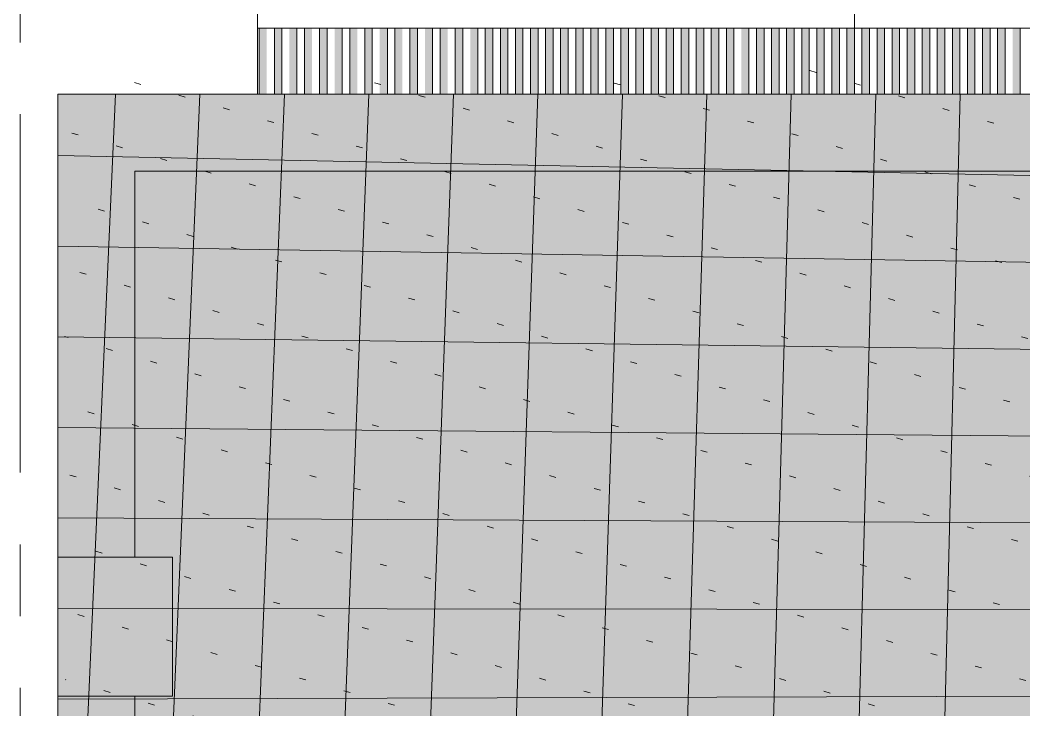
# Model space of a CAD drawing. Header units: millimetres. Extents: x 0 to 1313252738, y -131 to 560100888.
# Drawn here: x 1312570713 to 1312573378, y 560050500 to 560052333 of the extents above; entities that cross this region are included whole.
import ezdxf

# ---------------------------------------------------------------- set-up
doc = ezdxf.new("R2010")
doc.units = ezdxf.units.MM
doc.linetypes.add('CENTERX2', pattern=[101.60000000000001, 63.5, -12.7, 12.7, -12.7])
for name, color, linetype, lineweight in [('001通り芯', 6, 'CENTERX2', 0), ('003間仕切り', 7, 'Continuous', 13), ('005床材(石)', 7, 'Continuous', 0), ('グレーチング', 7, 'Continuous', 0), ('建具', 7, 'Continuous', 0), ('石ベンチ', 7, 'Continuous', 13), ('石風呂', 7, 'Continuous', 13)]:
    doc.layers.add(name, color=color, linetype=linetype, lineweight=lineweight)

msp = doc.modelspace()

# ---------------------------------------------------------------- hatches: boundary and pattern name
at = {"layer": '005床材(石)', "true_color": 0x4a4a4a, "transparency": 33554597}
h = msp.add_hatch(color=251, dxfattribs=at)
h.dxf.hatch_style = 1
h.paths.add_polyline_path([(1312570812.575057, 560052136.5683594), (1312570812.575057, 560049306.5683593), (1312576087.575057, 560049306.5683593), (1312576087.575057, 560052136.5683644), (1312571342.575057, 560052136.5683644)])
h.paths.add_polyline_path([(1312571017.575057, 560051931.5683594), (1312575882.575057, 560051931.5683594), (1312575882.575057, 560049511.5683593), (1312571017.575057, 560049511.5683593), (1312571017.575057, 560050536.5683593), (1312571117.575057, 560050536.5683593), (1312571117.575057, 560050906.5683594), (1312571017.575057, 560050906.5683594)], flags=16)
at = {"layer": '005床材(石)'}
h = msp.add_hatch(color=8, dxfattribs=at)
h.dxf.hatch_style = 1
h.paths.add_polyline_path([(1312570812.575057, 560052136.5683594), (1312571527.574984, 560052136.5683594), (1312571527.574984, 560052136.568334), (1312571527.574984, 560052136.568334), (1312571887.574988, 560052136.568336), (1312571887.574988, 560052136.5683348), (1312571887.574988, 560052136.5683348), (1312572187.574992, 560052136.5683365), (1312572187.574992, 560052136.5683364), (1312572187.574992, 560052136.5683364), (1312572467.574995, 560052136.568338), (1312572467.574995, 560052136.5683378), (1312572467.574995, 560052136.5683378), (1312572767.574999, 560052136.5683397), (1312572767.574999, 560052136.5683393), (1312572767.574999, 560052136.5683393), (1312573047.575002, 560052136.568341), (1312573047.575002, 560052136.5683408), (1312573047.575002, 560052136.5683408), (1312573327.575005, 560052136.5683423), (1312573327.575005, 560052136.5683421), (1312573327.575005, 560052136.5683421), (1312573627.575009, 560052136.5683441), (1312573627.575009, 560052136.5683436), (1312573627.575009, 560052136.5683436), (1312573907.575012, 560052136.5683455), (1312573907.575012, 560052136.5683452), (1312573907.575013, 560052136.5683452), (1312574047.575014, 560052136.5683461), (1312574047.575014, 560052136.5683459), (1312574047.575014, 560052136.5683459), (1312574207.575016, 560052136.5683469), (1312574207.575016, 560052136.5683467), (1312574207.575016, 560052136.5683467), (1312574347.575018, 560052136.5683477), (1312574347.575018, 560052136.5683473), (1312574347.575018, 560052136.5683473), (1312574487.575019, 560052136.5683483), (1312574487.575019, 560052136.5683482), (1312574487.57502, 560052136.5683482), (1312574627.575021, 560052136.5683491), (1312574627.575021, 560052136.5683489), (1312574627.575021, 560052136.5683489), (1312574767.575023, 560052136.5683498), (1312574767.575023, 560052136.5683496), (1312574767.575023, 560052136.5683496), (1312574927.575024, 560052136.5683508), (1312574927.575024, 560052136.5683504), (1312574927.575025, 560052136.5683504), (1312575067.575026, 560052136.5683515), (1312575067.575026, 560052136.5683511), (1312575067.575026, 560052136.5683511), (1312575207.575028, 560052136.5683521), (1312575207.575028, 560052136.5683519), (1312575207.575028, 560052136.5683519), (1312575347.575029, 560052136.5683532), (1312575347.575029, 560052136.5683526), (1312575347.57503, 560052136.5683526), (1312575487.575031, 560052136.5683539), (1312575487.575031, 560052136.5683532), (1312575487.575031, 560052136.5683532), (1312575647.575033, 560052136.5683548), (1312575647.575033, 560052136.5683541), (1312575647.575033, 560052136.5683541), (1312575787.575035, 560052136.5683557), (1312575787.575035, 560052136.5683547), (1312575787.575035, 560052136.5683547), (1312575927.575036, 560052136.568357), (1312575927.575036, 560052136.5683554), (1312575927.575037, 560052136.5683554), (1312575947.575037, 560052136.5683559), (1312575947.575037, 560052136.5683557), (1312575947.575037, 560052136.5683557), (1312576067.575038, 560052136.5683588), (1312576067.575038, 560052136.5683564), (1312576067.575038, 560052136.5683564), (1312576087.575038, 560052136.5683594), (1312576087.575038, 560052136.5683564), (1312576087.575057, 560049306.5683593), (1312570812.575057, 560049306.5683593)], flags=17)
h.paths.add_polyline_path([(1312570812.575057, 560052136.5683594), (1312571342.575057, 560052136.5683594), (1312571527.574984, 560052136.5683594), (1312571527.574984, 560052136.568334), (1312571527.574984, 560052136.568334), (1312571887.574988, 560052136.568336), (1312571887.574988, 560052136.5683348), (1312571887.574988, 560052136.5683348), (1312572187.574992, 560052136.5683365), (1312572187.574992, 560052136.5683364), (1312572187.574992, 560052136.5683364), (1312572467.574995, 560052136.568338), (1312572467.574995, 560052136.5683378), (1312572467.574995, 560052136.5683378), (1312572767.574999, 560052136.5683397), (1312572767.574999, 560052136.5683393), (1312572767.574999, 560052136.5683393), (1312573047.575002, 560052136.568341), (1312573047.575002, 560052136.5683408), (1312573047.575002, 560052136.5683408), (1312573327.575005, 560052136.5683423), (1312573327.575005, 560052136.5683421), (1312573327.575005, 560052136.5683421), (1312573627.575009, 560052136.5683441), (1312573627.575009, 560052136.5683436), (1312573627.575009, 560052136.5683436), (1312573907.575012, 560052136.5683455), (1312573907.575012, 560052136.5683452), (1312573907.575013, 560052136.5683452), (1312574047.575014, 560052136.5683461), (1312574047.575014, 560052136.5683459), (1312574047.575014, 560052136.5683459), (1312574207.575016, 560052136.5683469), (1312574207.575016, 560052136.5683467), (1312574207.575016, 560052136.5683467), (1312574347.575018, 560052136.5683477), (1312574347.575018, 560052136.5683473), (1312574347.575018, 560052136.5683473), (1312574487.575019, 560052136.5683483), (1312574487.575019, 560052136.5683482), (1312574487.57502, 560052136.5683482), (1312574627.575021, 560052136.5683491), (1312574627.575021, 560052136.5683489), (1312574627.575021, 560052136.5683489), (1312574767.575023, 560052136.5683498), (1312574767.575023, 560052136.5683496), (1312574767.575023, 560052136.5683496), (1312574927.575024, 560052136.5683508), (1312574927.575024, 560052136.5683504), (1312574927.575025, 560052136.5683504), (1312575067.575026, 560052136.5683515), (1312575067.575026, 560052136.5683511), (1312575067.575026, 560052136.5683511), (1312575207.575028, 560052136.5683521), (1312575207.575028, 560052136.5683519), (1312575207.575028, 560052136.5683519), (1312575347.575029, 560052136.5683532), (1312575347.575029, 560052136.5683526), (1312575347.57503, 560052136.5683526), (1312575487.575031, 560052136.5683539), (1312575487.575031, 560052136.5683532), (1312575487.575031, 560052136.5683532), (1312575647.575033, 560052136.5683548), (1312575647.575033, 560052136.5683541), (1312575647.575033, 560052136.5683541), (1312575787.575035, 560052136.5683557), (1312575787.575035, 560052136.5683547), (1312575787.575035, 560052136.5683547), (1312575927.575036, 560052136.568357), (1312575927.575036, 560052136.5683554), (1312575927.575037, 560052136.5683554), (1312575947.575037, 560052136.5683559), (1312575947.575037, 560052136.5683557), (1312575947.575037, 560052136.5683557), (1312576067.575038, 560052136.5683588), (1312576067.575038, 560052136.5683564), (1312576067.575038, 560052136.5683564), (1312576087.575038, 560052136.5683594), (1312576087.575038, 560052136.5683564), (1312576087.575057, 560049306.5683593), (1312570812.575057, 560049306.5683593)], flags=17)
h.paths.add_polyline_path([(1312571017.575057, 560051931.5683594), (1312575882.575057, 560051931.5683594), (1312575882.575057, 560049511.5683593), (1312571017.575057, 560049511.5683593), (1312571017.575057, 560050536.5683593), (1312571117.575057, 560050536.5683593), (1312571117.575057, 560050906.5683594), (1312571017.575057, 560050906.5683594)], flags=0)
at = {"layer": '005床材(石)', "true_color": 0x636466}
h = msp.add_hatch(dxfattribs=at)
h.set_pattern_fill('ACAD_ISO07W100', color=251, scale=35, angle=163.9999999999999)
h.set_pattern_definition([(163.9999999999999, (0, 0), (-48.23653726797494, -168.2207967892057), [17.5, -105])])
h.paths.add_polyline_path([(1312570812.575057, 560052136.5683594), (1312570812.575057, 560049306.5683593), (1312576087.575057, 560049306.5683593), (1312576087.575057, 560052136.5683644), (1312571342.575057, 560052136.5683644)])
at = {"layer": '005床材(石)', "true_color": 0x636466, "transparency": 33554511}
h = msp.add_hatch(color=251, dxfattribs=at)
h.dxf.hatch_style = 1
h.paths.add_polyline_path([(1312571017.575057, 560051931.5683594), (1312575882.575057, 560051931.5683594), (1312575882.575057, 560049511.5683593), (1312571017.575057, 560049511.5683593), (1312571017.575057, 560050536.5683593), (1312571117.575057, 560050536.5683593), (1312571117.575057, 560050906.5683594), (1312571017.575057, 560050906.5683594)])
at = {"layer": 'グレーチング', "true_color": 0x939598}
h = msp.add_hatch(color=252, dxfattribs=at)
h.dxf.hatch_style = 1
h.paths.add_polyline_path([(1312571347.574982, 560052311.5683591), (1312571367.574982, 560052311.5683591), (1312571367.574982, 560052136.5683594), (1312571347.574982, 560052136.5683594)])
h = msp.add_hatch(color=252, dxfattribs=at)
h.dxf.hatch_style = 1
h.paths.add_polyline_path([(1312571387.574982, 560052311.5683594), (1312571407.574982, 560052311.5683594), (1312571407.574983, 560052136.5683594), (1312571387.574982, 560052136.5683594)])
h = msp.add_hatch(color=252, dxfattribs=at)
h.dxf.hatch_style = 1
h.paths.add_polyline_path([(1312571427.574982, 560052311.5683594), (1312571447.574983, 560052311.5683594), (1312571447.574983, 560052136.5683594), (1312571427.574982, 560052136.5683594)])
h = msp.add_hatch(color=252, dxfattribs=at)
h.dxf.hatch_style = 1
h.paths.add_polyline_path([(1312571467.574983, 560052311.568334), (1312571487.574983, 560052311.568334), (1312571487.574983, 560052136.5683341), (1312571467.574983, 560052136.5683341)])
h = msp.add_hatch(color=252, dxfattribs=at)
h.dxf.hatch_style = 1
h.paths.add_polyline_path([(1312571507.574983, 560052311.5683341), (1312571527.574984, 560052311.5683341), (1312571527.574984, 560052136.5683341), (1312571507.574984, 560052136.5683341)])
h = msp.add_hatch(color=252, dxfattribs=at)
h.dxf.hatch_style = 1
h.paths.add_polyline_path([(1312571547.574984, 560052311.5683341), (1312571567.574984, 560052311.5683341), (1312571567.574984, 560052136.5683341), (1312571547.574984, 560052136.5683341)])
h = msp.add_hatch(color=252, dxfattribs=at)
h.dxf.hatch_style = 1
h.paths.add_polyline_path([(1312571587.574984, 560052311.5683345), (1312571607.574985, 560052311.5683345), (1312571607.574985, 560052136.5683347), (1312571587.574985, 560052136.5683347)])
h = msp.add_hatch(color=252, dxfattribs=at)
h.dxf.hatch_style = 1
h.paths.add_polyline_path([(1312571627.574985, 560052311.5683347), (1312571647.574985, 560052311.5683347), (1312571647.574986, 560052136.5683347), (1312571627.574985, 560052136.5683347)])
h = msp.add_hatch(color=252, dxfattribs=at)
h.dxf.hatch_style = 1
h.paths.add_polyline_path([(1312571667.574985, 560052311.5683347), (1312571687.574985, 560052311.5683347), (1312571687.574985, 560052136.5683347), (1312571667.574985, 560052136.5683347)])
h = msp.add_hatch(color=252, dxfattribs=at)
h.dxf.hatch_style = 1
h.paths.add_polyline_path([(1312571707.574986, 560052311.5683595), (1312571727.574986, 560052311.5683595), (1312571727.574986, 560052136.5683595), (1312571707.574986, 560052136.5683595)])
h = msp.add_hatch(color=252, dxfattribs=at)
h.dxf.hatch_style = 1
h.paths.add_polyline_path([(1312571747.574987, 560052311.5683595), (1312571767.574987, 560052311.5683595), (1312571767.574987, 560052136.5683595), (1312571747.574987, 560052136.5683595)])
h = msp.add_hatch(color=252, dxfattribs=at)
h.dxf.hatch_style = 1
h.paths.add_polyline_path([(1312571787.574987, 560052311.5683595), (1312571807.574987, 560052311.5683595), (1312571807.574987, 560052136.5683595), (1312571787.574987, 560052136.5683595)])
h = msp.add_hatch(color=252, dxfattribs=at)
h.dxf.hatch_style = 1
h.paths.add_polyline_path([(1312571827.574988, 560052311.5683348), (1312571847.574988, 560052311.5683348), (1312571847.574988, 560052136.5683348), (1312571827.574988, 560052136.5683348)])
h = msp.add_hatch(color=252, dxfattribs=at)
h.dxf.hatch_style = 1
h.paths.add_polyline_path([(1312571867.574988, 560052311.5683348), (1312571887.574988, 560052311.5683348), (1312571887.574988, 560052136.5683348), (1312571867.574988, 560052136.5683348)])
h = msp.add_hatch(color=252, dxfattribs=at)
h.dxf.hatch_style = 1
h.paths.add_polyline_path([(1312571907.574988, 560052311.5683348), (1312571927.574988, 560052311.5683348), (1312571927.574988, 560052136.5683348), (1312571907.574988, 560052136.5683348)])
h = msp.add_hatch(color=252, dxfattribs=at)
h.dxf.hatch_style = 1
h.paths.add_polyline_path([(1312571947.574989, 560052311.568338), (1312571967.574989, 560052311.568338), (1312571967.574989, 560052136.5683386), (1312571947.574989, 560052136.5683386)])
h = msp.add_hatch(color=252, dxfattribs=at)
h.dxf.hatch_style = 1
h.paths.add_polyline_path([(1312571987.574989, 560052311.568338), (1312572007.57499, 560052311.568338), (1312572007.57499, 560052136.5683386), (1312571987.57499, 560052136.5683386)])
h = msp.add_hatch(color=252, dxfattribs=at)
h.dxf.hatch_style = 1
h.paths.add_polyline_path([(1312572027.57499, 560052311.568338), (1312572047.57499, 560052311.568338), (1312572047.57499, 560052136.5683386), (1312572027.57499, 560052136.5683386)])
h = msp.add_hatch(color=252, dxfattribs=at)
h.dxf.hatch_style = 1
h.paths.add_polyline_path([(1312572067.57499, 560052311.568338), (1312572087.574991, 560052311.568338), (1312572087.574991, 560052136.5683386), (1312572067.574991, 560052136.5683386)])
h = msp.add_hatch(color=252, dxfattribs=at)
h.dxf.hatch_style = 1
h.paths.add_polyline_path([(1312572107.574991, 560052311.568338), (1312572127.574991, 560052311.568338), (1312572127.574991, 560052136.5683386), (1312572107.574991, 560052136.5683386)])
h = msp.add_hatch(color=252, dxfattribs=at)
h.dxf.hatch_style = 1
h.paths.add_polyline_path([(1312572147.574991, 560052311.5683382), (1312572167.574991, 560052311.5683382), (1312572167.574991, 560052136.5683386), (1312572147.574992, 560052136.5683386)])
h = msp.add_hatch(color=252, dxfattribs=at)
h.dxf.hatch_style = 1
h.paths.add_polyline_path([(1312572187.574992, 560052311.5683382), (1312572207.574992, 560052311.5683382), (1312572207.574992, 560052136.5683386), (1312572187.574992, 560052136.5683386)])
h = msp.add_hatch(color=252, dxfattribs=at)
h.dxf.hatch_style = 1
h.paths.add_polyline_path([(1312572227.574992, 560052311.5683382), (1312572247.574993, 560052311.5683382), (1312572247.574993, 560052136.5683386), (1312572227.574993, 560052136.5683386)])
h = msp.add_hatch(color=252, dxfattribs=at)
h.dxf.hatch_style = 1
h.paths.add_polyline_path([(1312572267.574993, 560052311.5683382), (1312572287.574993, 560052311.5683383), (1312572287.574993, 560052136.5683386), (1312572267.574993, 560052136.5683386)])
h = msp.add_hatch(color=252, dxfattribs=at)
h.dxf.hatch_style = 1
h.paths.add_polyline_path([(1312572307.574993, 560052311.5683383), (1312572327.574993, 560052311.5683383), (1312572327.574994, 560052136.5683386), (1312572307.574993, 560052136.5683386)])
h = msp.add_hatch(color=252, dxfattribs=at)
h.dxf.hatch_style = 1
h.paths.add_polyline_path([(1312572347.574994, 560052311.5683383), (1312572367.574994, 560052311.5683383), (1312572367.574994, 560052136.5683386), (1312572347.574994, 560052136.5683386)])
h = msp.add_hatch(color=252, dxfattribs=at)
h.dxf.hatch_style = 1
h.paths.add_polyline_path([(1312572387.574994, 560052311.5683383), (1312572407.574994, 560052311.5683383), (1312572407.574994, 560052136.5683386), (1312572387.574994, 560052136.5683386)])
h = msp.add_hatch(color=252, dxfattribs=at)
h.dxf.hatch_style = 1
h.paths.add_polyline_path([(1312572427.574995, 560052311.5683385), (1312572447.574995, 560052311.5683385), (1312572447.574995, 560052136.5683386), (1312572427.574995, 560052136.5683386)])
h = msp.add_hatch(color=252, dxfattribs=at)
h.dxf.hatch_style = 1
h.paths.add_polyline_path([(1312572467.574995, 560052311.5683385), (1312572487.574996, 560052311.5683385), (1312572487.574996, 560052136.5683386), (1312572467.574995, 560052136.5683386)])
h = msp.add_hatch(color=252, dxfattribs=at)
h.dxf.hatch_style = 1
h.paths.add_polyline_path([(1312572507.574996, 560052311.5683385), (1312572527.574996, 560052311.5683385), (1312572527.574996, 560052136.5683386), (1312572507.574996, 560052136.5683386)])
h = msp.add_hatch(color=252, dxfattribs=at)
h.dxf.hatch_style = 1
h.paths.add_polyline_path([(1312572547.574996, 560052311.5683385), (1312572567.574996, 560052311.5683385), (1312572567.574996, 560052136.5683386), (1312572547.574996, 560052136.5683386)])
h = msp.add_hatch(color=252, dxfattribs=at)
h.dxf.hatch_style = 1
h.paths.add_polyline_path([(1312572587.574997, 560052311.5683386), (1312572607.574997, 560052311.5683386), (1312572607.574997, 560052136.5683386), (1312572587.574997, 560052136.5683386)])
h = msp.add_hatch(color=252, dxfattribs=at)
h.dxf.hatch_style = 1
h.paths.add_polyline_path([(1312572627.574997, 560052311.5683386), (1312572647.574997, 560052311.5683386), (1312572647.574997, 560052136.5683386), (1312572627.574997, 560052136.5683386)])
h = msp.add_hatch(color=252, dxfattribs=at)
h.dxf.hatch_style = 1
h.paths.add_polyline_path([(1312573347.575006, 560052311.5683423), (1312573367.575005, 560052311.5683423), (1312573367.575005, 560052136.5683423), (1312573347.575006, 560052136.5683423)])
h.paths.add_polyline_path([(1312573307.575005, 560052311.5683423), (1312573327.575005, 560052311.5683423), (1312573327.575005, 560052136.5683423), (1312573307.575005, 560052136.5683423)])
h.paths.add_polyline_path([(1312573267.575005, 560052311.5683421), (1312573287.575005, 560052311.5683421), (1312573287.575005, 560052136.5683423), (1312573267.575005, 560052136.5683423)])
h.paths.add_polyline_path([(1312573227.575004, 560052311.5683421), (1312573247.575004, 560052311.5683421), (1312573247.575004, 560052136.5683423), (1312573227.575004, 560052136.5683423)])
h.paths.add_polyline_path([(1312573187.575004, 560052311.5683421), (1312573207.575004, 560052311.5683421), (1312573207.575004, 560052136.5683423), (1312573187.575004, 560052136.5683423)])
h.paths.add_polyline_path([(1312573147.575003, 560052311.5683421), (1312573167.575004, 560052311.5683421), (1312573167.575004, 560052136.5683423), (1312573147.575003, 560052136.5683423)])
h.paths.add_polyline_path([(1312573107.575003, 560052311.568342), (1312573127.575003, 560052311.568342), (1312573127.575003, 560052136.5683423), (1312573107.575003, 560052136.5683423)])
h.paths.add_polyline_path([(1312573067.575002, 560052311.568342), (1312573087.575003, 560052311.568342), (1312573087.575003, 560052136.5683423), (1312573067.575003, 560052136.5683423)])
h.paths.add_polyline_path([(1312573027.575002, 560052311.568342), (1312573047.575002, 560052311.568342), (1312573047.575002, 560052136.5683423), (1312573027.575002, 560052136.5683423)])
h.paths.add_polyline_path([(1312572987.575001, 560052311.568342), (1312573007.575001, 560052311.568342), (1312573007.575001, 560052136.5683423), (1312572987.575002, 560052136.5683423)])
h.paths.add_polyline_path([(1312572947.575001, 560052311.568342), (1312572967.575001, 560052311.568342), (1312572967.575001, 560052136.5683423), (1312572947.575001, 560052136.5683423)])
h.paths.add_polyline_path([(1312572907.575, 560052311.568342), (1312572927.575001, 560052311.568342), (1312572927.575001, 560052136.5683423), (1312572907.575001, 560052136.5683423)])
h.paths.add_polyline_path([(1312572867.575, 560052311.568342), (1312572887.575, 560052311.568342), (1312572887.575, 560052136.5683423), (1312572867.575, 560052136.5683423)])
h.paths.add_polyline_path([(1312572827.574999, 560052311.5683419), (1312572847.575, 560052311.5683419), (1312572847.575, 560052136.5683423), (1312572827.575, 560052136.5683423)])
h.paths.add_polyline_path([(1312572787.574999, 560052311.5683419), (1312572807.574999, 560052311.5683419), (1312572807.574999, 560052136.5683423), (1312572787.574999, 560052136.5683423)])
h.paths.add_polyline_path([(1312572747.574998, 560052311.5683419), (1312572767.574999, 560052311.5683419), (1312572767.574999, 560052136.5683423), (1312572747.574999, 560052136.5683423)])
h.paths.add_polyline_path([(1312572707.574998, 560052311.5683419), (1312572727.574998, 560052311.5683419), (1312572727.574998, 560052136.5683423), (1312572707.574998, 560052136.5683423)])
h.paths.add_polyline_path([(1312572667.574998, 560052311.5683417), (1312572687.574998, 560052311.5683417), (1312572687.574998, 560052136.5683423), (1312572667.574998, 560052136.5683423)])
at = {"layer": '石ベンチ', "true_color": 0x636466}
h = msp.add_hatch(dxfattribs=at)
h.set_pattern_fill('ANSI37', color=251, scale=72, angle=135)
h.set_pattern_definition([(180, (0, 0), (-1.42e-14, -228.6), []), (270, (0, 0), (228.6, -4.26e-14), [])])
h.paths.add_polyline_path([(1312570812.575057, 560052136.5683594), (1312570812.575057, 560049306.5683593), (1312576087.575057, 560049306.5683593), (1312576087.575057, 560052136.5683594)])
at = {"layer": '石風呂', "true_color": 0xffffff, "transparency": 33554687}
h = msp.add_hatch(dxfattribs=at)
h.set_pattern_fill('NET', scale=77, angle=90)
h.set_pattern_definition([(90, (0, 0), (-244.475, 1.5e-14), []), (180, (0, 0), (-2.99e-14, -244.475), [])])
h.paths.add_polyline_path([(1312577707.575058, 560052136.5683644), (1312577687.575057, 560052136.5683644), (1312577687.575057, 560052311.5683644), (1312577667.575057, 560052311.5683644), (1312577667.575057, 560052136.5683644), (1312577647.575057, 560052136.5683644), (1312577647.575057, 560052311.5683644), (1312577627.575057, 560052311.5683644), (1312577627.575057, 560052136.5683644), (1312577627.575057, 560052136.5683644), (1312577627.575057, 560052311.5683644), (1312577607.575056, 560052311.5683644), (1312577607.575057, 560052136.5683644), (1312577607.575056, 560052136.5683641), (1312577607.575056, 560052311.5683644), (1312577547.575056, 560052311.5683644), (1312577547.575056, 560052136.5683639), (1312577547.575056, 560052136.5683637), (1312577547.575056, 560052311.5683644), (1312577527.575055, 560052311.5683644), (1312577527.575055, 560052136.5683637), (1312577527.575056, 560052136.5683637), (1312577527.575055, 560052311.5683644), (1312577507.575055, 560052311.5683644), (1312577507.575056, 560052136.5683637), (1312577507.575055, 560052136.5683637), (1312577507.575055, 560052311.5683644), (1312577487.575055, 560052311.5683644), (1312577487.575055, 560052136.5683637), (1312577487.575055, 560052136.5683634), (1312577487.575055, 560052311.5683644), (1312577467.575055, 560052311.5683644), (1312577467.575055, 560052136.5683634), (1312577467.575055, 560052136.5683634), (1312577467.575055, 560052311.5683644), (1312577447.575054, 560052311.5683644), (1312577447.575055, 560052136.5683634), (1312577447.575054, 560052136.5683633), (1312577447.575054, 560052311.5683644), (1312577427.575054, 560052311.5683644), (1312577427.575055, 560052136.5683633), (1312577427.575054, 560052136.5683632), (1312577427.575054, 560052311.5683644), (1312577407.575054, 560052311.5683644), (1312577407.575054, 560052136.5683632), (1312577407.575054, 560052136.568363), (1312577407.575054, 560052311.5683644), (1312577387.575054, 560052311.5683644), (1312577387.575054, 560052136.568363), (1312577387.575054, 560052136.568363), (1312577387.575054, 560052311.5683644), (1312577367.575054, 560052311.5683644), (1312577367.575054, 560052136.5683628), (1312577367.575054, 560052136.5683628), (1312577367.575054, 560052311.5683644), (1312577347.575053, 560052311.5683644), (1312577347.575053, 560052136.5683628), (1312577347.575053, 560052136.5683628), (1312577347.575053, 560052311.5683644), (1312577327.575053, 560052311.5683644), (1312577327.575053, 560052136.5683628), (1312577327.575053, 560052136.5683627), (1312577327.575053, 560052311.5683644), (1312577307.575053, 560052311.5683641), (1312577307.575053, 560052136.5683627), (1312577307.575053, 560052136.5683626), (1312577307.575053, 560052311.5683641), (1312577287.575052, 560052311.5683641), (1312577287.575053, 560052136.5683626), (1312577287.575052, 560052136.5683625), (1312577287.575052, 560052311.5683641), (1312577267.575052, 560052311.5683641), (1312577267.575053, 560052136.5683625), (1312577267.575052, 560052136.5683624), (1312577267.575052, 560052311.5683641), (1312577247.575052, 560052311.5683641), (1312577247.575052, 560052136.5683624), (1312577247.575052, 560052136.5683624), (1312577247.575052, 560052311.5683641), (1312577227.575052, 560052311.5683641), (1312577227.575052, 560052136.5683622), (1312577227.575052, 560052136.5683622), (1312577227.575052, 560052311.5683641), (1312577207.575052, 560052311.5683641), (1312577207.575052, 560052136.5683622), (1312577207.575052, 560052136.5683621), (1312577207.575052, 560052311.5683641), (1312577187.575051, 560052311.5683641), (1312577187.575052, 560052136.5683621), (1312577187.575051, 560052136.5683619), (1312577187.575051, 560052311.5683641), (1312577167.575051, 560052311.568364), (1312577167.575051, 560052136.5683619), (1312577167.575051, 560052136.5683619), (1312577167.575051, 560052311.568364), (1312577147.575051, 560052311.568364), (1312577147.575051, 560052136.5683619), (1312577147.575051, 560052136.5683618), (1312577147.575051, 560052311.568364), (1312577127.575051, 560052311.568364), (1312577127.575051, 560052136.5683618), (1312577127.575051, 560052136.5683616), (1312577127.575051, 560052311.568364), (1312577107.57505, 560052311.568364), (1312577107.57505, 560052136.5683616), (1312577107.575051, 560052136.5683616), (1312577107.57505, 560052311.568364), (1312577087.57505, 560052311.568364), (1312577087.57505, 560052136.5683615), (1312577087.57505, 560052136.5683615), (1312577087.57505, 560052311.568364), (1312577067.57505, 560052311.568364), (1312577067.57505, 560052136.5683615), (1312577067.57505, 560052136.5683613), (1312577067.57505, 560052311.568364), (1312577047.57505, 560052311.568364), (1312577047.57505, 560052136.5683613), (1312577047.57505, 560052136.5683613), (1312577047.57505, 560052311.568364), (1312577027.57505, 560052311.568364), (1312577027.57505, 560052136.5683613), (1312577027.57505, 560052136.5683612), (1312577027.57505, 560052311.568364), (1312577007.575049, 560052311.5683639), (1312577007.57505, 560052136.5683612), (1312577007.575049, 560052136.568361), (1312577007.575049, 560052311.5683639), (1312576987.575049, 560052311.5683639), (1312576987.575049, 560052136.568361), (1312576987.575049, 560052136.5683608), (1312576987.575049, 560052311.5683639), (1312576927.575048, 560052311.5683639), (1312576927.575048, 560052136.5683607), (1312576927.575048, 560052136.5683607), (1312576927.575048, 560052311.5683639), (1312576907.575048, 560052311.5683639), (1312576907.575048, 560052136.5683607), (1312576907.575048, 560052136.5683606), (1312576907.575048, 560052311.5683639), (1312576887.575048, 560052311.5683639), (1312576887.575048, 560052136.5683606), (1312576887.575048, 560052136.5683603), (1312576887.575048, 560052311.5683639), (1312576867.575047, 560052311.5683637), (1312576867.575048, 560052136.5683603), (1312576867.575047, 560052136.5683603), (1312576867.575047, 560052311.5683637), (1312576847.575047, 560052311.5683637), (1312576847.575048, 560052136.5683603), (1312576847.575047, 560052136.5683602), (1312576847.575047, 560052311.5683637), (1312576827.575047, 560052311.5683637), (1312576827.575047, 560052136.5683602), (1312576827.575047, 560052136.5683602), (1312576827.575047, 560052311.5683637), (1312576807.575047, 560052311.5683637), (1312576807.575047, 560052136.5683602), (1312576807.575047, 560052136.5683602), (1312576807.575047, 560052311.5683637), (1312576787.575047, 560052311.5683637), (1312576787.575047, 560052136.5683599), (1312576787.575047, 560052136.5683599), (1312576787.575047, 560052311.5683637), (1312576767.575046, 560052311.5683637), (1312576767.575047, 560052136.5683599), (1312576767.575046, 560052136.5683597), (1312576767.575046, 560052311.5683637), (1312576747.575046, 560052311.5683637), (1312576747.575046, 560052136.5683597), (1312576747.575046, 560052136.5683596), (1312576747.575046, 560052311.5683637), (1312576727.575046, 560052311.5683637), (1312576727.575046, 560052136.5683596), (1312576727.575046, 560052136.5683595), (1312576727.575046, 560052311.5683637), (1312576707.575046, 560052311.5683637), (1312576707.575046, 560052136.5683595), (1312576707.575046, 560052136.5683595), (1312576707.575046, 560052311.5683637), (1312576687.575045, 560052311.5683637), (1312576687.575046, 560052136.5683595), (1312576687.575045, 560052136.5683594), (1312576687.575045, 560052311.5683637), (1312576667.575045, 560052311.5683637), (1312576667.575045, 560052136.5683594), (1312576667.575046, 560052136.5683594), (1312576667.575045, 560052311.5683637), (1312576647.575045, 560052311.5683637), (1312576647.575045, 560052136.5683591), (1312576647.575045, 560052136.5683591), (1312576647.575045, 560052311.5683637), (1312576627.575045, 560052311.5683637), (1312576627.575045, 560052136.5683591), (1312576627.575045, 560052136.5683591), (1312576627.575045, 560052311.5683637), (1312576607.575044, 560052311.5683637), (1312576607.575045, 560052136.5683591), (1312576607.575044, 560052136.568359), (1312576607.575044, 560052311.5683637), (1312576587.575044, 560052311.5683637), (1312576587.575044, 560052136.568359), (1312576587.575044, 560052136.5683588), (1312576587.575044, 560052311.5683637), (1312576567.575044, 560052311.5683634), (1312576567.575044, 560052136.5683588), (1312576567.575044, 560052136.5683587), (1312576567.575044, 560052311.5683634), (1312576547.575044, 560052311.5683634), (1312576547.575044, 560052136.5683587), (1312576547.575044, 560052136.5683587), (1312576547.575044, 560052311.5683634), (1312576527.575044, 560052311.5683634), (1312576527.575044, 560052136.5683587), (1312576527.575044, 560052136.5683587), (1312576527.575044, 560052311.5683634), (1312576507.575043, 560052311.5683634), (1312576507.575043, 560052136.5683585), (1312576507.575043, 560052136.5683585), (1312576507.575043, 560052311.5683634), (1312576487.575043, 560052311.5683634), (1312576487.575043, 560052136.5683585), (1312576487.575043, 560052136.5683584), (1312576487.575043, 560052311.5683634), (1312576467.575043, 560052311.5683634), (1312576467.575043, 560052136.5683584), (1312576467.575043, 560052136.5683583), (1312576467.575043, 560052311.5683634), (1312576447.575042, 560052311.5683634), (1312576447.575043, 560052136.5683583), (1312576447.575042, 560052136.5683581), (1312576447.575042, 560052311.5683634), (1312576427.575042, 560052311.5683634), (1312576427.575043, 560052136.5683581), (1312576427.575042, 560052136.5683581), (1312576427.575042, 560052311.5683634), (1312576407.575042, 560052311.5683634), (1312576407.575042, 560052136.5683581), (1312576407.575042, 560052136.568358), (1312576407.575042, 560052311.5683634), (1312576387.575042, 560052311.5683634), (1312576387.575042, 560052136.568358), (1312576387.575042, 560052136.568358), (1312576387.575042, 560052311.5683634), (1312576367.575042, 560052311.5683634), (1312576367.575042, 560052136.5683578), (1312576367.575042, 560052136.5683578), (1312576367.575042, 560052311.5683634), (1312576347.575041, 560052311.5683634), (1312576347.575042, 560052136.5683578), (1312576347.575041, 560052136.5683577), (1312576347.575041, 560052311.5683634), (1312576327.575041, 560052311.5683634), (1312576327.575041, 560052136.5683577), (1312576327.575041, 560052136.5683576), (1312576327.575041, 560052311.5683634), (1312576307.575041, 560052311.5683634), (1312576307.575041, 560052136.5683576), (1312576307.575041, 560052136.5683575), (1312576307.575041, 560052311.5683634), (1312576287.575041, 560052311.5683634), (1312576287.575041, 560052136.5683575), (1312576287.575041, 560052136.5683573), (1312576287.575041, 560052311.5683634), (1312576267.57504, 560052311.5683633), (1312576267.575041, 560052136.5683573), (1312576267.57504, 560052136.5683572), (1312576267.57504, 560052311.5683633), (1312576207.57504, 560052311.5683633), (1312576207.57504, 560052136.568357), (1312576207.57504, 560052136.568357), (1312576207.57504, 560052311.5683633), (1312576187.57504, 560052311.5683633), (1312576187.57504, 560052136.568357), (1312576187.57504, 560052136.5683569), (1312576187.57504, 560052311.5683633), (1312576167.575039, 560052311.5683633), (1312576167.57504, 560052136.5683569), (1312576167.575039, 560052136.5683566), (1312576167.575039, 560052311.5683633), (1312576147.575039, 560052311.5683633), (1312576147.575039, 560052136.5683566), (1312576147.575039, 560052136.5683566), (1312576147.575039, 560052311.5683633), (1312576127.575039, 560052311.5683632), (1312576127.575039, 560052136.5683566), (1312576127.575039, 560052136.5683564), (1312576127.575039, 560052311.5683632), (1312576107.575038, 560052311.5683632), (1312576107.575039, 560052136.5683564), (1312576107.575038, 560052136.5683564), (1312576107.575038, 560052311.5683632), (1312576087.575038, 560052311.5683632), (1312576087.575038, 560052136.5683594), (1312576087.575057, 560052136.5683594), (1312576087.575057, 560049306.5683593), (1312570812.575057, 560049306.5683593), (1312570812.575057, 560046938.0683593), (1312571012.575057, 560046938.0683593), (1312571867.575057, 560046938.0683593), (1312571867.575057, 560046966.318717, -10.94310098252757), (1312572157.575057, 560046966.3187168), (1312572157.575057, 560046938.0683593), (1312573012.575057, 560046938.0683593), (1312573012.575057, 560046838.0683594), (1312573012.575057, 560046738.0683594), (1312575457.575057, 560046738.0683594), (1312575457.575057, 560046968.0683594), (1312575722.575057, 560046968.0683594), (1312575722.575057, 560046943.0683594), (1312575487.575057, 560046943.0683594), (1312575487.575057, 560046738.0683594), (1312576537.575057, 560046738.0683594), (1312576537.575057, 560046943.0683594), (1312576297.575057, 560046943.0683594), (1312576297.575057, 560046968.0683594), (1312576807.575057, 560046968.0683594), (1312576807.575057, 560046943.0683594), (1312576567.575057, 560046943.0683594), (1312576567.575057, 560046738.0683594), (1312577662.575057, 560046738.0683594), (1312577662.575057, 560046943.0683594), (1312577382.575057, 560046943.0683594), (1312577382.575057, 560046968.0683594), (1312577707.575057, 560046968.0683594)])
h.paths.add_polyline_path([(1312575457.575057, 560046738.0683594), (1312573012.575057, 560046738.0683594), (1312573012.575057, 560046638.0683593), (1312573032.575057, 560046638.0683593), (1312573032.575057, 560046618.0683594), (1312573032.459116, 560046033.2785404), (1312573032.451178, 560046013.2606983), (1312574002.575057, 560046013.0683593), (1312574002.575057, 560044153.0683593), (1312575457.575057, 560044153.0683593), (1312575457.575057, 560045878.0683593)])
h.paths.add_polyline_path([(1312576537.575057, 560046738.0683594), (1312575487.575057, 560046738.0683594), (1312575487.575057, 560045878.0683593), (1312576537.575057, 560045878.0683593)])
h.paths.add_polyline_path([(1312577662.575057, 560046738.0683594), (1312576567.575057, 560046738.0683594), (1312576567.575057, 560045878.0683593), (1312577662.575057, 560045878.0683593)])

# ---------------------------------------------------------------- linework, layer by layer
at = {"layer": '001通り芯', "ltscale": 15}
msp.add_line((1312570712.575057, 560064275.2649243), (1312570712.575057, 560027783.5094905), dxfattribs=at)
at = {"layer": '003間仕切り'}
for p, q in [((1312571342.575057, 560052526.5683593), (1312571342.575057, 560052311.5683594)), ((1312571342.575057, 560052311.5683594), (1312571342.575057, 560052136.5683594)), ((1312571342.575057, 560052136.5683594), (1312570812.575057, 560052136.5683594)), ((1312570812.575057, 560052136.5683594), (1312570812.575057, 560044153.0683593)), ((1312570812.575057, 560052136.5683594), (1312570812.575057, 560046911.5683593)), ((1312571017.575057, 560051931.5683594), (1312571017.575057, 560050906.5683594)), ((1312571017.575057, 560050536.5683593), (1312571017.575057, 560049511.5683593))]:
    msp.add_line(p, q, dxfattribs=at)
at = {"layer": '005床材(石)'}
msp.add_lwpolyline([(1312576087.575057, 560052136.5683594), (1312570812.575057, 560052136.5683594), (1312570812.575057, 560049306.5683593), (1312576087.575057, 560049306.5683593)], close=True, dxfattribs=at)
msp.add_lwpolyline([(1312576087.575057, 560052136.5683594), (1312570812.575057, 560052136.5683594), (1312570812.575057, 560049306.5683593), (1312576087.575057, 560049306.5683593)], close=True, dxfattribs=at)
msp.add_lwpolyline([(1312571017.575057, 560050536.5683593), (1312571017.575057, 560049511.5683593), (1312575882.575057, 560049511.5683593), (1312575882.575057, 560051931.5683594), (1312571017.575057, 560051931.5683594), (1312571017.575057, 560050906.5683594)], dxfattribs=at)
at = {"layer": 'グレーチング'}
for p, q in [((1312571342.575057, 560052311.5683594), (1312577687.575057, 560052311.5683644)), ((1312571347.574982, 560052136.568359), (1312571347.574982, 560052311.5683588)), ((1312571347.574982, 560052311.5683588), (1312571347.574982, 560052136.5683588)), ((1312571387.574982, 560052136.5683591), (1312571387.574982, 560052311.5683591)), ((1312571387.574982, 560052311.5683591), (1312571387.574982, 560052136.5683591)), ((1312571407.574983, 560052136.5683594), (1312571407.574982, 560052311.5683591)), ((1312571407.574982, 560052311.5683591), (1312571407.574982, 560052136.5683591)), ((1312571407.574983, 560052136.5683591), (1312571407.574982, 560052311.5683591)), ((1312571447.574983, 560052136.5683595), (1312571447.574983, 560052311.5683594)), ((1312571467.574983, 560052136.5683337), (1312571467.574983, 560052311.5683336)), ((1312571467.574983, 560052311.5683336), (1312571467.574983, 560052136.5683336)), ((1312571507.574984, 560052136.568334), (1312571507.574983, 560052311.5683337)), ((1312571507.574983, 560052311.5683337), (1312571507.574983, 560052136.5683337)), ((1312571527.574984, 560052136.5683341), (1312571527.574984, 560052311.568334)), ((1312571527.574984, 560052311.568334), (1312571527.574984, 560052136.568334)), ((1312571527.574984, 560052136.568334), (1312571527.574984, 560052311.5683337)), ((1312571567.574984, 560052136.5683341), (1312571567.574984, 560052311.5683341)), ((1312571587.574985, 560052136.5683342), (1312571587.574984, 560052311.5683341)), ((1312571587.574984, 560052311.5683341), (1312571587.574984, 560052136.5683341)), ((1312571627.574985, 560052136.5683347), (1312571627.574985, 560052311.5683343)), ((1312571627.574985, 560052311.5683343), (1312571627.574985, 560052136.5683343)), ((1312571647.574986, 560052136.5683347), (1312571647.574985, 560052311.5683345)), ((1312571647.574985, 560052311.5683345), (1312571647.574985, 560052136.5683347)), ((1312571647.574986, 560052136.5683347), (1312571647.574985, 560052311.5683343)), ((1312571687.574986, 560052136.5683348), (1312571687.574985, 560052311.5683347)), ((1312571707.574986, 560052136.5683591), (1312571707.574986, 560052311.5683591)), ((1312571707.574986, 560052311.5683591), (1312571707.574986, 560052136.5683591)), ((1312571747.574987, 560052136.5683595), (1312571747.574987, 560052311.5683594)), ((1312571747.574987, 560052311.5683594), (1312571747.574987, 560052136.5683594)), ((1312571767.574987, 560052136.5683595), (1312571767.574987, 560052311.5683595)), ((1312571767.574987, 560052311.5683595), (1312571767.574987, 560052136.5683595)), ((1312571767.574987, 560052136.5683595), (1312571767.574987, 560052311.5683594)), ((1312571807.574987, 560052136.5683596), (1312571807.574987, 560052311.5683595)), ((1312571827.574988, 560052136.5683347), (1312571827.574988, 560052311.5683343)), ((1312571827.574988, 560052311.5683343), (1312571827.574988, 560052136.5683343)), ((1312571867.574988, 560052136.5683348), (1312571867.574988, 560052311.5683347)), ((1312571867.574988, 560052311.5683347), (1312571867.574988, 560052136.5683347)), ((1312571887.574988, 560052136.5683348), (1312571887.574988, 560052311.5683348)), ((1312571887.574988, 560052311.5683348), (1312571887.574988, 560052136.5683348)), ((1312571887.574988, 560052136.5683348), (1312571887.574988, 560052311.5683347)), ((1312571927.574989, 560052136.5683349), (1312571927.574989, 560052311.5683348)), ((1312571947.574989, 560052136.5683352), (1312571947.574989, 560052311.5683349)), ((1312571947.574989, 560052311.5683349), (1312571947.574989, 560052136.5683349)), ((1312571967.574989, 560052136.5683353), (1312571967.574989, 560052311.5683352)), ((1312571967.574989, 560052311.5683352), (1312571967.574989, 560052136.5683352)), ((1312571987.57499, 560052136.5683353), (1312571987.574989, 560052311.5683353)), ((1312571987.574989, 560052311.5683353), (1312571987.574989, 560052136.5683353)), ((1312572007.57499, 560052136.5683355), (1312572007.57499, 560052311.5683353)), ((1312572007.57499, 560052311.5683353), (1312572007.57499, 560052136.5683353)), ((1312572027.57499, 560052136.5683357), (1312572027.57499, 560052311.5683355)), ((1312572027.57499, 560052311.5683355), (1312572027.57499, 560052136.5683355)), ((1312572047.57499, 560052136.5683357), (1312572047.57499, 560052311.5683357)), ((1312572047.57499, 560052311.5683357), (1312572047.57499, 560052136.5683357)), ((1312572047.57499, 560052136.5683357), (1312572047.57499, 560052311.5683355)), ((1312572067.574991, 560052136.5683357), (1312572067.57499, 560052311.5683357)), ((1312572067.57499, 560052311.5683357), (1312572067.57499, 560052136.5683357)), ((1312572067.57499, 560052311.5683357), (1312572067.57499, 560052136.5683357)), ((1312572087.574991, 560052136.5683359), (1312572087.574991, 560052311.5683357)), ((1312572087.574991, 560052311.5683357), (1312572087.574991, 560052136.5683357)), ((1312572107.574991, 560052136.568336), (1312572107.574991, 560052311.5683359)), ((1312572107.574991, 560052311.5683359), (1312572107.574991, 560052136.5683359)), ((1312572127.574991, 560052136.5683361), (1312572127.574991, 560052311.568336)), ((1312572127.574991, 560052311.568336), (1312572127.574991, 560052136.568336)), ((1312572147.574992, 560052136.5683362), (1312572147.574991, 560052311.5683361)), ((1312572147.574991, 560052311.5683361), (1312572147.574991, 560052136.5683361)), ((1312572167.574992, 560052136.5683364), (1312572167.574991, 560052311.5683362)), ((1312572167.574991, 560052311.5683362), (1312572167.574991, 560052136.5683362)), ((1312572187.574992, 560052136.5683365), (1312572187.574992, 560052311.5683364)), ((1312572187.574992, 560052311.5683364), (1312572187.574992, 560052136.5683364)), ((1312572187.574992, 560052136.5683364), (1312572187.574992, 560052311.5683362)), ((1312572207.574992, 560052136.5683365), (1312572207.574992, 560052311.5683364)), ((1312572207.574992, 560052311.5683365), (1312572207.574992, 560052136.5683365)), ((1312572207.574992, 560052311.5683364), (1312572207.574992, 560052136.5683364)), ((1312572227.574993, 560052136.5683365), (1312572227.574992, 560052311.5683365)), ((1312572227.574992, 560052311.5683365), (1312572227.574992, 560052136.5683365)), ((1312572247.574993, 560052136.5683367), (1312572247.574993, 560052311.5683365)), ((1312572247.574993, 560052311.5683365), (1312572247.574993, 560052136.5683365)), ((1312572267.574993, 560052136.5683368), (1312572267.574993, 560052311.5683367)), ((1312572267.574993, 560052311.5683367), (1312572267.574993, 560052136.5683367)), ((1312572287.574993, 560052136.568337), (1312572287.574993, 560052311.5683368)), ((1312572287.574993, 560052311.5683368), (1312572287.574993, 560052136.5683368)), ((1312572307.574993, 560052136.5683371), (1312572307.574993, 560052311.568337)), ((1312572307.574993, 560052311.568337), (1312572307.574993, 560052136.568337)), ((1312572327.574994, 560052136.5683372), (1312572327.574993, 560052311.5683371)), ((1312572327.574993, 560052311.5683371), (1312572327.574993, 560052136.5683371)), ((1312572327.574994, 560052136.5683371), (1312572327.574993, 560052311.568337)), ((1312572347.574994, 560052136.5683372), (1312572347.574994, 560052311.5683371)), ((1312572347.574994, 560052311.5683372), (1312572347.574994, 560052136.5683372)), ((1312572347.574994, 560052311.5683371), (1312572347.574994, 560052136.5683371)), ((1312572367.574994, 560052136.5683372), (1312572367.574994, 560052311.5683372)), ((1312572367.574994, 560052311.5683372), (1312572367.574994, 560052136.5683372)), ((1312572387.574994, 560052136.5683374), (1312572387.574994, 560052311.5683373)), ((1312572387.574994, 560052311.5683373), (1312572387.574994, 560052136.5683372)), ((1312572407.574995, 560052136.5683374), (1312572407.574994, 560052311.5683374)), ((1312572407.574994, 560052311.5683374), (1312572407.574994, 560052136.5683374)), ((1312572427.574995, 560052136.5683376), (1312572427.574995, 560052311.5683374)), ((1312572427.574995, 560052311.5683374), (1312572427.574995, 560052136.5683374)), ((1312572447.574995, 560052136.5683378), (1312572447.574995, 560052311.5683376)), ((1312572447.574995, 560052311.5683376), (1312572447.574995, 560052136.5683376)), ((1312572467.574995, 560052136.5683379), (1312572467.574995, 560052311.5683378)), ((1312572467.574995, 560052311.5683378), (1312572467.574995, 560052136.5683378)), ((1312572467.574995, 560052136.5683378), (1312572467.574995, 560052311.5683376)), ((1312572487.574996, 560052136.5683379), (1312572487.574996, 560052311.5683378)), ((1312572487.574996, 560052311.5683379), (1312572487.574996, 560052136.5683379)), ((1312572487.574996, 560052311.5683378), (1312572487.574996, 560052136.5683378)), ((1312572507.574996, 560052136.568338), (1312572507.574996, 560052311.5683379)), ((1312572507.574996, 560052311.5683379), (1312572507.574996, 560052136.5683379)), ((1312572527.574996, 560052136.568338), (1312572527.574996, 560052311.568338)), ((1312572527.574996, 560052311.568338), (1312572527.574996, 560052136.568338)), ((1312572547.574996, 560052136.5683382), (1312572547.574996, 560052311.568338)), ((1312572547.574996, 560052311.568338), (1312572547.574996, 560052136.568338)), ((1312572567.574997, 560052136.5683383), (1312572567.574996, 560052311.5683382)), ((1312572567.574996, 560052311.5683382), (1312572567.574996, 560052136.5683382)), ((1312572587.574997, 560052136.5683385), (1312572587.574997, 560052311.5683383)), ((1312572587.574997, 560052311.5683383), (1312572587.574997, 560052136.5683383)), ((1312572607.574997, 560052136.5683386), (1312572607.574997, 560052311.5683385)), ((1312572607.574997, 560052311.5683385), (1312572607.574997, 560052136.5683385)), ((1312572607.574997, 560052136.5683385), (1312572607.574997, 560052311.5683383)), ((1312572647.574997, 560052136.5683386), (1312572647.574997, 560052311.5683386)), ((1312572667.574998, 560052136.5683388), (1312572667.574998, 560052311.5683386)), ((1312572667.574998, 560052311.5683386), (1312572667.574998, 560052136.5683386)), ((1312572687.574998, 560052136.5683389), (1312572687.574998, 560052311.5683389)), ((1312572687.574998, 560052311.5683389), (1312572687.574998, 560052136.5683388)), ((1312572707.574998, 560052136.5683391), (1312572707.574998, 560052311.5683389)), ((1312572707.574998, 560052311.5683389), (1312572707.574998, 560052136.5683389)), ((1312572727.574998, 560052136.5683391), (1312572727.574998, 560052311.568339)), ((1312572727.574998, 560052311.568339), (1312572727.574998, 560052136.5683391)), ((1312572747.574999, 560052136.5683393), (1312572747.574998, 560052311.5683391)), ((1312572747.574998, 560052311.5683391), (1312572747.574998, 560052136.5683391)), ((1312572767.574999, 560052136.5683395), (1312572767.574999, 560052311.5683393)), ((1312572767.574999, 560052311.5683393), (1312572767.574999, 560052136.5683393)), ((1312572767.574999, 560052136.5683393), (1312572767.574999, 560052311.5683391)), ((1312572787.574999, 560052136.5683395), (1312572787.574999, 560052311.5683393)), ((1312572787.574999, 560052311.5683395), (1312572787.574999, 560052136.5683395)), ((1312572787.574999, 560052311.5683393), (1312572787.574999, 560052136.5683393)), ((1312572807.574999, 560052136.5683397), (1312572807.574999, 560052311.5683395)), ((1312572807.574999, 560052311.5683395), (1312572807.574999, 560052136.5683395)), ((1312572827.575, 560052136.5683397), (1312572827.574999, 560052311.5683397)), ((1312572827.574999, 560052311.5683397), (1312572827.574999, 560052136.5683397)), ((1312572847.575, 560052136.5683398), (1312572847.575, 560052311.5683397)), ((1312572847.575, 560052311.5683397), (1312572847.575, 560052136.5683397)), ((1312572867.575, 560052136.5683398), (1312572867.575, 560052311.5683398)), ((1312572867.575, 560052311.5683398), (1312572867.575, 560052136.5683398)), ((1312572887.575, 560052136.5683401), (1312572887.575, 560052311.5683398)), ((1312572887.575, 560052311.5683398), (1312572887.575, 560052136.5683398)), ((1312572907.575001, 560052136.5683402), (1312572907.575, 560052311.5683401)), ((1312572907.575, 560052311.5683401), (1312572907.575, 560052136.5683401)), ((1312572907.575001, 560052136.5683401), (1312572907.575, 560052311.5683398)), ((1312572927.575001, 560052136.5683402), (1312572927.575001, 560052311.5683401)), ((1312572927.575001, 560052311.5683402), (1312572927.575001, 560052136.5683402)), ((1312572927.575001, 560052311.5683401), (1312572927.575001, 560052136.5683401)), ((1312572947.575001, 560052136.5683403), (1312572947.575001, 560052311.5683402)), ((1312572947.575001, 560052311.5683402), (1312572947.575001, 560052136.5683402)), ((1312572967.575001, 560052136.5683403), (1312572967.575001, 560052311.5683403)), ((1312572967.575001, 560052311.5683403), (1312572967.575001, 560052136.5683403)), ((1312572987.575002, 560052136.5683405), (1312572987.575001, 560052311.5683403)), ((1312572987.575001, 560052311.5683403), (1312572987.575001, 560052136.5683403)), ((1312573007.575002, 560052136.5683407), (1312573007.575001, 560052311.5683405)), ((1312573007.575001, 560052311.5683405), (1312573007.575001, 560052136.5683405)), ((1312573027.575002, 560052136.5683408), (1312573027.575002, 560052311.5683407)), ((1312573027.575002, 560052311.5683407), (1312573027.575002, 560052136.5683407)), ((1312573047.575002, 560052136.5683409), (1312573047.575002, 560052311.5683408)), ((1312573047.575002, 560052311.5683408), (1312573047.575002, 560052136.5683408)), ((1312573047.575002, 560052136.5683408), (1312573047.575002, 560052311.5683407)), ((1312573067.575003, 560052136.5683409), (1312573067.575002, 560052311.5683408)), ((1312573067.575002, 560052311.5683409), (1312573067.575002, 560052136.5683409)), ((1312573067.575002, 560052311.5683408), (1312573067.575002, 560052136.5683408)), ((1312573087.575003, 560052136.568341), (1312573087.575003, 560052311.5683409)), ((1312573087.575003, 560052311.5683409), (1312573087.575003, 560052136.5683409)), ((1312573107.575003, 560052136.5683411), (1312573107.575003, 560052311.568341)), ((1312573107.575003, 560052311.568341), (1312573107.575003, 560052136.568341)), ((1312573127.575003, 560052136.5683413), (1312573127.575003, 560052311.5683411)), ((1312573127.575003, 560052311.5683411), (1312573127.575003, 560052136.5683411)), ((1312573147.575003, 560052136.5683413), (1312573147.575003, 560052311.5683413)), ((1312573147.575003, 560052311.5683413), (1312573147.575003, 560052136.5683413)), ((1312573167.575004, 560052136.5683414), (1312573167.575004, 560052311.5683413)), ((1312573167.575004, 560052311.5683413), (1312573167.575004, 560052136.5683413)), ((1312573187.575004, 560052136.5683416), (1312573187.575004, 560052311.5683414)), ((1312573187.575004, 560052311.5683414), (1312573187.575004, 560052136.5683414)), ((1312573187.575004, 560052136.5683414), (1312573187.575004, 560052311.5683413)), ((1312573207.575004, 560052136.5683416), (1312573207.575004, 560052311.5683414)), ((1312573207.575004, 560052311.5683416), (1312573207.575004, 560052136.5683416)), ((1312573207.575004, 560052311.5683414), (1312573207.575004, 560052136.5683414)), ((1312573227.575004, 560052136.5683417), (1312573227.575004, 560052311.5683416)), ((1312573227.575004, 560052311.5683416), (1312573227.575004, 560052136.5683416)), ((1312573247.575005, 560052136.5683419), (1312573247.575004, 560052311.5683417)), ((1312573247.575004, 560052311.5683417), (1312573247.575004, 560052136.5683417)), ((1312573267.575005, 560052136.568342), (1312573267.575005, 560052311.5683419)), ((1312573267.575005, 560052311.5683419), (1312573267.575005, 560052136.5683419)), ((1312573287.575005, 560052136.568342), (1312573287.575005, 560052311.568342)), ((1312573287.575005, 560052311.568342), (1312573287.575005, 560052136.568342)), ((1312573307.575005, 560052136.5683421), (1312573307.575005, 560052311.568342)), ((1312573307.575005, 560052311.568342), (1312573307.575005, 560052136.568342)), ((1312573327.575005, 560052136.5683423), (1312573327.575005, 560052311.5683421)), ((1312573327.575005, 560052311.5683421), (1312573327.575005, 560052136.5683421)), ((1312573327.575005, 560052136.5683421), (1312573327.575005, 560052311.568342)), ((1312573367.575006, 560052136.5683423), (1312573367.575006, 560052311.5683423)), ((1312577687.575057, 560052136.5683644), (1312571342.575057, 560052136.5683644))]:
    msp.add_line(p, q, dxfattribs=at)
at = {"layer": '建具'}
for p, q in [((1312572928.825057, 560052526.568362), (1312572927.575001, 560052311.5683607)), ((1312571342.575057, 560052136.5683594), (1312571342.575057, 560052311.5683594)), ((1312571342.575057, 560052311.5683594), (1312571637.532661, 560052311.5683594))]:
    msp.add_line(p, q, dxfattribs=at)
at = {"layer": '石風呂'}
for p, q in [((1312570812.575057, 560052136.5683594), (1312571017.575057, 560052136.5683594)), ((1312571017.575057, 560052136.5683594), (1312575882.575057, 560052136.5683594)), ((1312571017.575057, 560051931.5683594), (1312575882.575057, 560051931.5683594)), ((1312570812.575057, 560050956.5683593), (1312570812.575057, 560050586.5683594)), ((1312571117.575057, 560050906.5683594), (1312570812.575057, 560050906.5683594)), ((1312571117.575057, 560050721.5683593), (1312571117.575057, 560050906.5683594)), ((1312571117.575057, 560050906.5683594), (1312571117.575057, 560050536.5683593)), ((1312571117.575057, 560050536.5683593), (1312570812.575057, 560050536.5683593))]:
    msp.add_line(p, q, dxfattribs=at)

doc.saveas('drawing.dxf')
